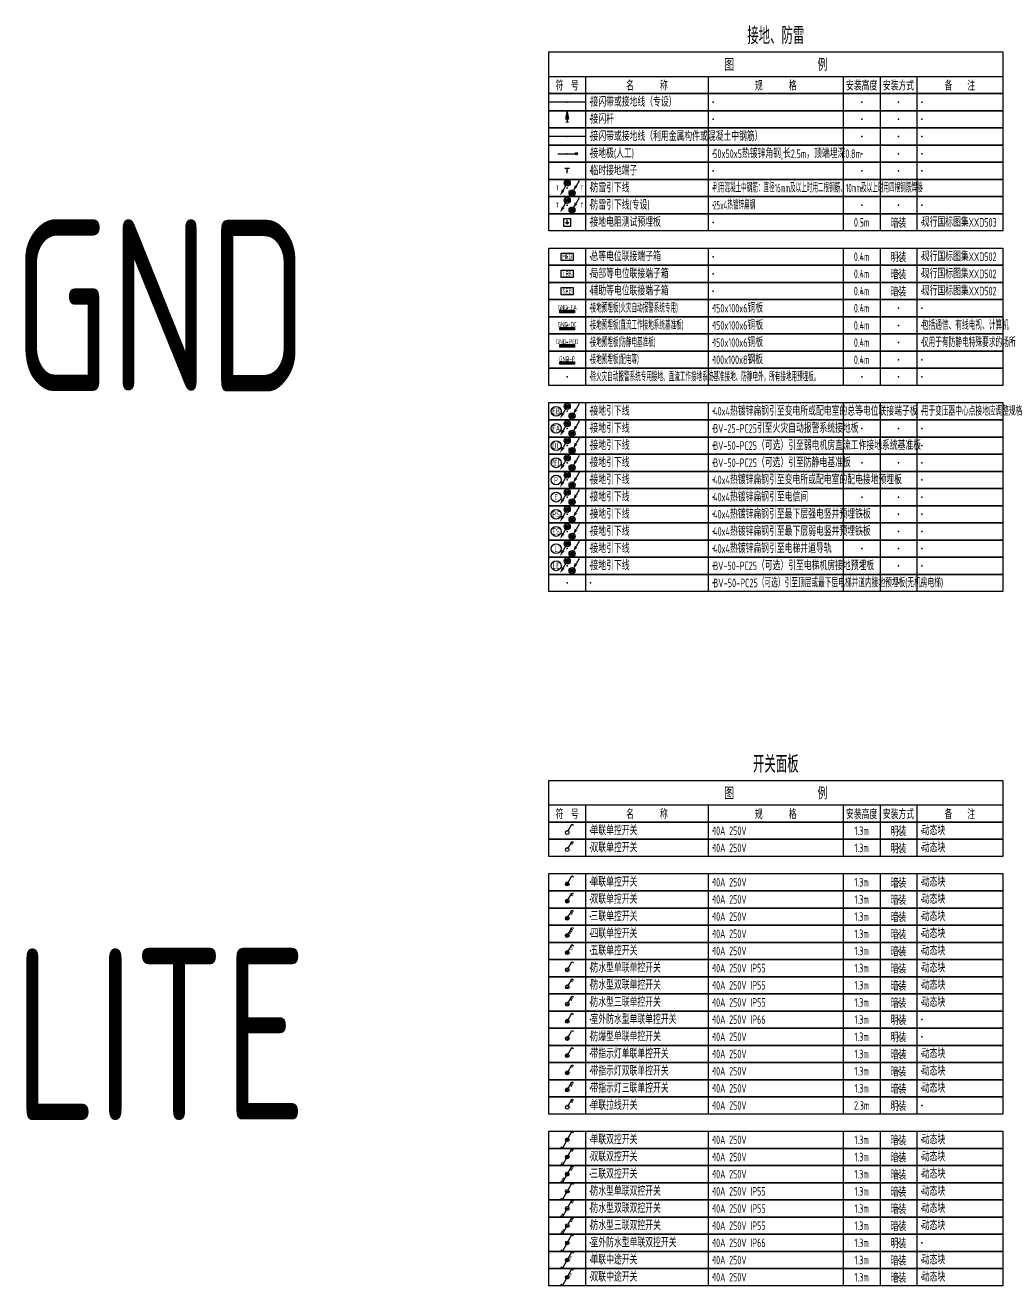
# Model space of a CAD drawing. Header units: millimetres. Extents: x -610917 to 349982, y -134386 to 210510.
# Drawn here: x -608452 to -568618, y -13886 to 37501 of the extents above; entities that cross this region are included whole.
import ezdxf
from ezdxf.enums import TextEntityAlignment as Align

# ---------------------------------------------------------------- set-up
doc = ezdxf.new("R2010")
doc.units = ezdxf.units.MM
doc.header["$LTSCALE"] = 500
doc.header["$MEASUREMENT"] = 0
doc.layers.get('0').update_dxf_attribs({"linetype": 'CONTINUOUS'})
for name, color, linetype in [('E-GRND-DEVC', 3, 'CONTINUOUS'), ('E-GRND-WIRE', 4, 'E-GND'), ('E-LITE-DEVC', 3, 'CONTINUOUS'), ('E-TABLE', 2, 'CONTINUOUS'), ('E-THUN-WIRE', 4, 'E-THU'), ('E-UNIV-DIAG', 2, 'CONTINUOUS'), ('E-UNIV-EL', 140, 'CONTINUOUS'), ('E-UNIV-NOTE', 6, 'CONTINUOUS')]:
    doc.layers.add(name, color=color, linetype=linetype)
doc.styles.get("Standard").update_dxf_attribs({"font": 'txt', "width": 0.7})
doc.styles.add('TH-STYLE3', font='tssdeng.shx', dxfattribs={"width": 0.7, "bigfont": 'tssdchn.shx'})
doc.linetypes.add('E-GND', pattern='A,1,["/",Standard,S=0.2,R=0,X=-0.53,Y=-0.1],-0.1,0,-0.1', length=1.2)
doc.linetypes.add('E-THU', pattern='A,1,["X",Standard,S=0.2,R=0,X=-0.53,Y=-0.1],-0.1,0,-0.1', length=1.2)

# ---------------------------------------------------------------- blocks, each defined once
blk = doc.blocks.new('E-BGND11')
blk.add_line((0, 0), (0, 2))
at = {"const_width": 0.5}
blk.add_lwpolyline([(1, 2), (-1, 2)], dxfattribs=at)
blk = doc.blocks.new('E-BKTS2')
for p, q in [((0, 0), (185, 0)), ((0, -7), (0, 0)), ((185, 0), (185, -7)), ((185, -7), (0, -7))]:
    blk.add_line(p, q)
at = {"linetype": 'Continuous'}
for p, q in [((15, 0), (15, -7)), ((65, 0), (65, -7)), ((120, 0), (120, -7)), ((135, 0), (135, -7)), ((150, 0), (150, -7))]:
    blk.add_line(p, q, dxfattribs=at)
for p in [(7.5, -3.5), (17, -3.5), (67, -3.5), (127.5, -3.5), (142.5, -3.5), (152, -3.5)]:
    blk.add_point(p, dxfattribs=at)
blk = doc.blocks.new('E-KTS2')
at = {"layer": 'E-TABLE', "linetype": 'Continuous'}
for p, q in [((15, 0), (15, -7)), ((65, 0), (65, -7)), ((120, 0), (120, -7)), ((135, 0), (135, -7)), ((150, 0), (150, -7))]:
    blk.add_line(p, q, dxfattribs=at)
at = {"layer": 'E-TABLE'}
blk.add_lwpolyline([(0, 0), (185, 0), (185, -7), (0, -7)], close=True, dxfattribs=at)
at = {"layer": 'E-TABLE', "linetype": 'Continuous'}
for p in [(7.5, -3.5), (17, -3.5), (67, -3.5), (127.5, -3.5), (142.5, -3.5), (152, -3.5)]:
    blk.add_point(p, dxfattribs=at)
blk = doc.blocks.new('E-BKTS1')
blk.add_line((0, -10), (185, -10))
at = {"linetype": 'Continuous'}
for p, q in [((15, -10), (15, -17)), ((65, -10), (65, -17)), ((120, -10), (120, -17)), ((135, -10), (135, -17)), ((150, -10), (150, -17))]:
    blk.add_line(p, q, dxfattribs=at)
blk.add_lwpolyline([(0, 0), (185, 0), (185, -17), (0, -17)], close=True)
at = {"layer": 'E-UNIV-NOTE', "style": 'TH-STYLE3', "width": 0.7}
for s, height, p in [('图                例', 5, (92.5, -5)), ('安装高度', 3.5, (127.5, -13.5)), ('安装方式', 3.5, (142.5, -13.5))]:
    blk.add_text(s, height=height, dxfattribs=at).set_placement(p, align=Align.MIDDLE)
at = {"layer": 'E-UNIV-NOTE', "linetype": 'Continuous', "style": 'TH-STYLE3', "width": 0.7}
for s, p in [('符  号', (7.5, -13.5)), ('名       称', (40, -13.5)), ('规       格', (92.5, -13.5)), ('备    注', (167.5, -13.5))]:
    blk.add_text(s, height=3.5, dxfattribs=at).set_placement(p, align=Align.MIDDLE)
blk = doc.blocks.new('E-BGND012')
blk.add_lwpolyline([(-2.5, -1.5), (-2.5, 1.5), (2.5, 1.5), (2.5, -1.5)], close=True)
at = {"layer": 'E-UNIV-EL', "style": 'TH-STYLE3', "width": 0.7}
blk.add_attdef('BOX', text='', height=2, dxfattribs=at).set_placement((0, 0), align=Align.MIDDLE)
blk = doc.blocks.new('E-BGND011')
blk.add_lwpolyline([(-2.5, -1.5), (-2.5, 1.5), (2.5, 1.5), (2.5, -1.5)], close=True)
at = {"layer": 'E-UNIV-EL', "style": 'TH-STYLE3', "width": 0.7}
blk.add_attdef('BOX', text='', height=2, dxfattribs=at).set_placement((0, 0), align=Align.MIDDLE)
blk = doc.blocks.new('E-BGND013')
blk.add_lwpolyline([(-2.5, -1.5), (-2.5, 1.5), (2.5, 1.5), (2.5, -1.5)], close=True)
at = {"layer": 'E-UNIV-EL', "style": 'TH-STYLE3', "width": 0.7}
blk.add_attdef('BOX', text='', height=2, dxfattribs=at).set_placement((0, 0), align=Align.MIDDLE)
blk = doc.blocks.new('E-BGND026')
blk.add_lwpolyline([(-3, 0), (-3, 1), (3, 1), (3, 0)], close=True)
blk.add_solid([(-3, 1), (-3, 0), (3, 1), (3, 0)])
at = {"layer": 'E-UNIV-EL', "style": 'TH-STYLE3', "width": 0.7}
blk.add_attdef('F', text='', height=2, dxfattribs=at).set_placement((0, 2.2), align=Align.MIDDLE)
blk = doc.blocks.new('E-ANNO10')
blk.add_circle((0, 0), 2)
at = {"style": 'TH-STYLE3', "width": 0.7}
blk.add_attdef('N', text='', height=2.5, dxfattribs=at).set_placement((0, 0), align=Align.MIDDLE)
blk = doc.blocks.new('E-BGND31')
blk.add_line((-0.38, -0.65), (-1.62, -2.81))
at = {"const_width": 0.75}
blk.add_lwpolyline([(-0.38, 0, 1), (0.38, 0, 1)], format="xyb", close=True, dxfattribs=at)
blk.add_lwpolyline([(-1.62, -2.81, 1.25, 0, 0), (-2.88, -4.98, 0, 0, 0)], format="xyseb")
for radius in [1.25, 0.75]:
    blk.add_circle((0, 0), radius)
blk = doc.blocks.new('E-BGND32')
blk.add_line((2.88, 4.98), (1.62, 2.81))
at = {"const_width": 0.75}
blk.add_lwpolyline([(-0.38, 0, 1), (0.37, 0, 1)], format="xyb", close=True, dxfattribs=at)
blk.add_lwpolyline([(1.62, 2.81, 1.25, 0, 0), (0.37, 0.65, 0, 0, 0)], format="xyseb")
for radius in [1.25, 0.75]:
    blk.add_circle((0, 0), radius)
blk = doc.blocks.new('E-BGND025')
blk.add_lwpolyline([(-3, 0), (-3, 1), (3, 1), (3, 0)], close=True)
blk.add_solid([(-3, 1), (-3, 0), (3, 1), (3, 0)])
at = {"layer": 'E-UNIV-EL', "style": 'TH-STYLE3', "width": 0.7}
blk.add_attdef('F', text='', height=2, dxfattribs=at).set_placement((0, 2.2), align=Align.MIDDLE)
blk = doc.blocks.new('E-BGND028')
blk.add_lwpolyline([(-3, 0), (-3, 1), (3, 1), (3, 0)], close=True)
blk.add_solid([(-3, 1), (-3, 0), (3, 1), (3, 0)])
at = {"layer": 'E-UNIV-EL', "style": 'TH-STYLE3', "width": 0.7}
blk.add_attdef('F', text='', height=2, dxfattribs=at).set_placement((0, 2.2), align=Align.MIDDLE)
blk = doc.blocks.new('E-BGND027')
blk.add_lwpolyline([(-3, 0), (-3, 1), (3, 1), (3, 0)], close=True)
blk.add_solid([(-3, 1), (-3, 0), (3, 1), (3, 0)])
at = {"layer": 'E-UNIV-EL', "style": 'TH-STYLE3', "width": 0.7}
blk.add_attdef('F', text='', height=2, dxfattribs=at).set_placement((0, 2.2), align=Align.MIDDLE)
blk = doc.blocks.new('E-BGND33')
blk.add_line((-0.38, -0.65), (-1.62, -2.81))
at = {"const_width": 0.75}
blk.add_lwpolyline([(-0.38, 0, 1), (0.38, 0, 1)], format="xyb", close=True, dxfattribs=at)
blk.add_lwpolyline([(-1.62, -2.81, 1.25, 0, 0), (-2.88, -4.98, 0, 0, 0)], format="xyseb")
for radius in [1.25, 0.75]:
    blk.add_circle((0, 0), radius)
at = {"layer": 'E-UNIV-EL', "style": 'TH-STYLE3', "width": 0.7}
blk.add_attdef('F', text='', height=2, dxfattribs=at).set_placement((-4, -2), align=Align.MIDDLE)
blk = doc.blocks.new('E-BGND34')
blk.add_line((2.88, 4.98), (1.63, 2.81))
at = {"const_width": 0.75}
blk.add_lwpolyline([(-0.38, 0, 1), (0.37, 0, 1)], format="xyb", close=True, dxfattribs=at)
blk.add_lwpolyline([(1.63, 2.81, 1.25, 0, 0), (0.37, 0.65, 0, 0, 0)], format="xyseb")
for radius in [1.25, 0.75]:
    blk.add_circle((0, 0), radius)
at = {"layer": 'E-UNIV-EL', "style": 'TH-STYLE3', "width": 0.7}
blk.add_attdef('F', text='', height=2, dxfattribs=at).set_placement((4, 2), align=Align.MIDDLE)
blk = doc.blocks.new('E-BGND41')
at = {"layer": 'E-GRND-DEVC'}
for p, q in [((-0.53, 1), (0, 4)), ((0.53, 1), (-0.53, 1)), ((-0.5, 0), (0.5, 0)), ((0, 4), (0.53, 1)), ((0, 1), (0, 0))]:
    blk.add_line(p, q, dxfattribs=at)
blk.add_solid([(-0.53, 1), (0.53, 1), (0, 4)], dxfattribs=at)
blk = doc.blocks.new('E-BGND51')
blk.add_lwpolyline([(1.5, 1.5), (-1.5, 1.5), (-1.5, -1.5), (1.5, -1.5)], close=True)
at = {"layer": 'E-UNIV-EL'}
for p, q in [((-0.75, 0), (0.75, 0)), ((0, 0), (0, 1)), ((-0.5, -0.25), (0.5, -0.25)), ((-0.25, -0.5), (0.25, -0.5))]:
    blk.add_line(p, q, dxfattribs=at)
blk = doc.blocks.new('E-BSW001-31')
for p, q in [((0, 0), (0, 1.5)), ((0.38, 1.4), (1.94, 4.11)), ((1.94, 4.11), (2.59, 3.73))]:
    blk.add_line(p, q)
at = {"const_width": 0.75}
blk.add_lwpolyline([(0, 0.38, 1), (0, 1.12)], format="xyb", dxfattribs=at)
blk.add_circle((0, 0.75), 0.75)
blk = doc.blocks.new('E-BSW001-41')
for p, q in [((0.75, 0.75), (-0.75, 0.75)), ((0, 0), (0, 1.5)), ((0.38, 1.4), (1.94, 4.11)), ((1.94, 4.11), (2.59, 3.73))]:
    blk.add_line(p, q)
blk.add_circle((0, 0.75), 0.75)
blk = doc.blocks.new('E-BSW002-41')
for p, q in [((-0.38, 0.1), (-1.94, -2.61)), ((0.75, 0.75), (-0.75, 0.75)), ((0, 0), (0, 1.5)), ((0.37, 1.4), (1.94, 4.11)), ((1.94, 4.11), (2.59, 3.73)), ((-1.94, -2.61), (-2.59, -2.23))]:
    blk.add_line(p, q)
blk.add_circle((0, 0.75), 0.75)
blk = doc.blocks.new('*U293')
for p, q in [((0.38, 1.4), (1.94, 4.11)), ((1.94, 4.11), (2.59, 3.73))]:
    blk.add_line(p, q)
blk.add_circle((0, 0.75), 0.75)
blk = doc.blocks.new('*U297')
for p, q in [((0.38, 1.4), (1.94, 4.11)), ((1.56, 3.46), (2.21, 3.08)), ((1.94, 4.11), (2.59, 3.73))]:
    blk.add_line(p, q)
blk.add_circle((0, 0.75), 0.75)
blk = doc.blocks.new('*U294')
for p, q in [((0.38, 1.4), (1.94, 4.11)), ((1.94, 4.11), (2.59, 3.73))]:
    blk.add_line(p, q)
at = {"const_width": 0.75}
blk.add_lwpolyline([(-0.38, 0.75, 1), (0.38, 0.75, 1)], format="xyb", close=True, dxfattribs=at)
blk.add_circle((0, 0.75), 0.75)
blk = doc.blocks.new('*U298')
for p, q in [((0.38, 1.4), (1.94, 4.11)), ((1.56, 3.46), (2.21, 3.08)), ((1.94, 4.11), (2.59, 3.73))]:
    blk.add_line(p, q)
at = {"const_width": 0.75}
blk.add_lwpolyline([(-0.38, 0.75, 1), (0.38, 0.75, 1)], format="xyb", close=True, dxfattribs=at)
blk.add_circle((0, 0.75), 0.75)
blk = doc.blocks.new('*U299')
for p, q in [((0.38, 1.4), (1.94, 4.11)), ((1.19, 2.81), (1.84, 2.43)), ((1.56, 3.46), (2.21, 3.08)), ((1.94, 4.11), (2.59, 3.73))]:
    blk.add_line(p, q)
at = {"const_width": 0.75}
blk.add_lwpolyline([(-0.38, 0.75, 1), (0.38, 0.75, 1)], format="xyb", close=True, dxfattribs=at)
blk.add_circle((0, 0.75), 0.75)
blk = doc.blocks.new('*U300')
for p, q in [((0.38, 1.4), (1.94, 4.11)), ((0.81, 2.16), (1.46, 1.78)), ((1.19, 2.81), (1.84, 2.43)), ((1.56, 3.46), (2.21, 3.08)), ((1.94, 4.11), (2.59, 3.73))]:
    blk.add_line(p, q)
at = {"const_width": 0.75}
blk.add_lwpolyline([(-0.38, 0.75, 1), (0.38, 0.75, 1)], format="xyb", close=True, dxfattribs=at)
blk.add_circle((0, 0.75), 0.75)
blk = doc.blocks.new('*U301')
for p, q in [((0.38, 1.4), (1.94, 4.11)), ((1.94, 4.11), (2.59, 3.73))]:
    blk.add_line(p, q)
at = {"const_width": 0.75}
blk.add_lwpolyline([(-0.38, 0.75, 1), (0.38, 0.75, 1)], format="xyb", close=True, dxfattribs=at)
blk.add_circle((0, 0.75), 0.75)
at = {"layer": 'E-UNIV-EL', "style": 'TH-STYLE3', "width": 0.7}
blk.add_text('5', height=2, rotation=330, dxfattribs=at).set_placement((1.94, 2.72), align=Align.MIDDLE)
blk = doc.blocks.new('*U296')
for p, q in [((-0.38, 0.1), (-1.94, -2.61)), ((0.38, 1.4), (1.94, 4.11)), ((1.94, 4.11), (2.59, 3.73)), ((-1.94, -2.61), (-2.59, -2.23))]:
    blk.add_line(p, q)
at = {"const_width": 0.75}
blk.add_lwpolyline([(-0.38, 0.75, 1), (0.38, 0.75, 1)], format="xyb", close=True, dxfattribs=at)
blk.add_circle((0, 0.75), 0.75)
blk = doc.blocks.new('*U302')
for p, q in [((-0.38, 0.1), (-1.94, -2.61)), ((0.38, 1.4), (1.94, 4.11)), ((1.56, 3.46), (2.21, 3.08)), ((1.94, 4.11), (2.59, 3.73)), ((-1.94, -2.61), (-2.59, -2.23)), ((-1.56, -1.96), (-2.21, -1.58))]:
    blk.add_line(p, q)
at = {"const_width": 0.75}
blk.add_lwpolyline([(-0.38, 0.75, 1), (0.38, 0.75, 1)], format="xyb", close=True, dxfattribs=at)
blk.add_circle((0, 0.75), 0.75)
blk = doc.blocks.new('*U292')
for p, q in [((-0.75, 0.75), (0.75, 0.75)), ((0.38, 1.4), (1.94, 4.11)), ((1.94, 4.11), (2.59, 3.73))]:
    blk.add_line(p, q)
blk.add_circle((0, 0.75), 0.75)
blk = doc.blocks.new('*U303')
for p, q in [((-0.75, 0.75), (0.75, 0.75)), ((0.38, 1.4), (1.94, 4.11)), ((1.56, 3.46), (2.21, 3.08)), ((1.94, 4.11), (2.59, 3.73))]:
    blk.add_line(p, q)
blk.add_circle((0, 0.75), 0.75)
blk = doc.blocks.new('*U304')
for p, q in [((-0.75, 0.75), (0.75, 0.75)), ((0.38, 1.4), (1.94, 4.11)), ((1.19, 2.81), (1.84, 2.43)), ((1.56, 3.46), (2.21, 3.08)), ((1.94, 4.11), (2.59, 3.73))]:
    blk.add_line(p, q)
blk.add_circle((0, 0.75), 0.75)
blk = doc.blocks.new('*U306')
for p, q in [((-0.37, 0.1), (-1.94, -2.61)), ((-0.75, 0.75), (0.75, 0.75)), ((0.38, 1.4), (1.94, 4.11)), ((1.94, 4.11), (2.59, 3.73)), ((-1.94, -2.61), (-2.59, -2.23))]:
    blk.add_line(p, q)
blk.add_circle((0, 0.75), 0.75)
blk = doc.blocks.new('*U307')
for p, q in [((-0.37, 0.1), (-1.94, -2.61)), ((-0.75, 0.75), (0.75, 0.75)), ((0.38, 1.4), (1.94, 4.11)), ((1.56, 3.46), (2.21, 3.08)), ((1.94, 4.11), (2.59, 3.73)), ((-1.94, -2.61), (-2.59, -2.23)), ((-1.56, -1.96), (-2.21, -1.58))]:
    blk.add_line(p, q)
blk.add_circle((0, 0.75), 0.75)
blk = doc.blocks.new('*U308')
for p, q in [((-0.37, 0.1), (-1.94, -2.61)), ((-0.75, 0.75), (0.75, 0.75)), ((0.38, 1.4), (1.94, 4.11)), ((1.19, 2.81), (1.84, 2.43)), ((1.56, 3.46), (2.21, 3.08)), ((1.94, 4.11), (2.59, 3.73)), ((-1.94, -2.61), (-2.59, -2.23)), ((-1.56, -1.96), (-2.21, -1.58)), ((-1.19, -1.31), (-1.84, -0.93))]:
    blk.add_line(p, q)
blk.add_circle((0, 0.75), 0.75)
blk = doc.blocks.new('*U309')
for p, q in [((-0.38, 0.1), (-1.94, -2.61)), ((0.38, 1.4), (1.94, 4.11)), ((1.19, 2.81), (1.84, 2.43)), ((1.56, 3.46), (2.21, 3.08)), ((1.94, 4.11), (2.59, 3.73)), ((-1.94, -2.61), (-2.59, -2.23)), ((-1.56, -1.96), (-2.21, -1.58)), ((-1.19, -1.31), (-1.84, -0.93))]:
    blk.add_line(p, q)
at = {"const_width": 0.75}
blk.add_lwpolyline([(-0.38, 0.75, 1), (0.38, 0.75, 1)], format="xyb", close=True, dxfattribs=at)
blk.add_circle((0, 0.75), 0.75)
blk = doc.blocks.new('*U318')
for p, q in [((-0.53, 0.22), (0.53, 1.28)), ((0.53, 0.22), (-0.53, 1.28)), ((0.38, 1.4), (1.94, 4.11)), ((1.56, 3.46), (2.21, 3.08)), ((1.94, 4.11), (2.59, 3.73))]:
    blk.add_line(p, q)
blk.add_circle((0, 0.75), 0.75)
blk = doc.blocks.new('*U319')
for p, q in [((-0.53, 0.22), (0.53, 1.28)), ((0.53, 0.22), (-0.53, 1.28)), ((0.38, 1.4), (1.94, 4.11)), ((1.94, 4.11), (2.59, 3.73))]:
    blk.add_line(p, q)
blk.add_circle((0, 0.75), 0.75)
blk = doc.blocks.new('*U320')
for p, q in [((-0.53, 0.22), (0.53, 1.28)), ((0.53, 0.22), (-0.53, 1.28)), ((0.38, 1.4), (1.94, 4.11)), ((1.19, 2.81), (1.84, 2.43)), ((1.56, 3.46), (2.21, 3.08)), ((1.94, 4.11), (2.59, 3.73))]:
    blk.add_line(p, q)
blk.add_circle((0, 0.75), 0.75)
blk = doc.blocks.new('E-BSW001-61')
for p, q in [((0.38, 1.4), (1.94, 4.11)), ((1.94, 4.11), (2.59, 3.73))]:
    blk.add_line(p, q)
blk.add_circle((0, 0.75), 0.75)
at = {"layer": 'E-UNIV-EL'}
blk.add_line((1.94, 4.11), (1.94, 2.61), dxfattribs=at)
blk.add_lwpolyline([(1.94, 2.61, 0, 0.25, 0), (1.94, 3.36, 0.5, 0.5, 0)], format="xyseb", dxfattribs=at)
blk = doc.blocks.new('E-BSW003-10')
for p, q in [((-0.38, 0.1), (-1.94, -2.61)), ((0.38, 1.4), (1.94, 4.11)), ((1.94, 4.11), (2.59, 3.73)), ((-1.94, -2.61), (-2.59, -2.23))]:
    blk.add_line(p, q)
at = {"const_width": 0.75}
blk.add_lwpolyline([(-0.38, 0.75, 1), (0.38, 0.75, 1)], format="xyb", close=True, dxfattribs=at)
blk.add_circle((0, 0.75), 0.75)
at = {"layer": 'E-UNIV-EL', "style": 'TH-STYLE3', "width": 0.5}
blk.add_attdef('F', text='', height=2, rotation=330, dxfattribs=at).set_placement((1.39, 1.97), align=Align.MIDDLE)

msp = doc.modelspace()

# ---------------------------------------------------------------- linework, layer by layer
at = {"layer": 'E-GRND-DEVC'}
msp.add_circle((-585993, 32264), 50, dxfattribs=at)
at = {"layer": 'E-GRND-WIRE'}
msp.add_line((-585618, 32964), (-587118, 32964), dxfattribs=at)
at = {"layer": 'E-THUN-WIRE'}
for p, q in [((-585618, 34364), (-587118, 34364)), ((-586743, 32264), (-585993, 32264))]:
    msp.add_line(p, q, dxfattribs=at)

# ---------------------------------------------------------------- block references
at = {"xscale": 100, "yscale": 100, "zscale": 100}
msp.add_blockref('E-KTS2', (-587118, 32614), dxfattribs=at)
at = {"layer": 'E-GRND-DEVC', "xscale": 100, "yscale": 100, "zscale": 100}
for name, p in [('E-BGND41', (-586368, 33564)), ('E-BGND11', (-586368, 31464)), ('E-BGND51', (-586368, 29464)), ('E-BGND31', (-586368, 21964)), ('E-BGND32', (-586168, 21564)), ('E-BGND31', (-586368, 21264)), ('E-BGND32', (-586168, 20864)), ('E-BGND31', (-586368, 20564)), ('E-BGND32', (-586168, 20164)), ('E-BGND31', (-586368, 19864)), ('E-BGND32', (-586168, 19464)), ('E-BGND31', (-586368, 19164)), ('E-BGND32', (-586168, 18764)), ('E-BGND31', (-586368, 18464)), ('E-BGND32', (-586168, 18064)), ('E-BGND31', (-586368, 17764)), ('E-BGND32', (-586168, 17364)), ('E-BGND31', (-586368, 17064)), ('E-BGND32', (-586168, 16664)), ('E-BGND31', (-586368, 16364)), ('E-BGND32', (-586168, 15964)), ('E-BGND31', (-586368, 15664)), ('E-BGND32', (-586168, 15264))]:
    msp.add_blockref(name, p, dxfattribs=at)
for name, p, values in [('E-BGND33', (-586368, 31064), {'F': 'T'}), ('E-BGND34', (-586168, 30664), {'F': 'T'}), ('E-BGND33', (-586368, 30364), {'F': 'T'}), ('E-BGND34', (-586168, 29964), {'F': 'T'}), ('E-BGND011', (-586368, 28064), {'BOX': 'MEB'}), ('E-BGND012', (-586368, 27364), {'BOX': 'LEB'}), ('E-BGND013', (-586368, 26664), {'BOX': 'SEB'}), ('E-BGND026', (-586368, 25779), {'F': 'GND-FA'}), ('E-BGND028', (-586368, 25079), {'F': 'GND-DC'}), ('E-BGND027', (-586368, 24379), {'F': 'GND-PED'}), ('E-BGND025', (-586368, 23679), {'F': 'GND-P'}), ('E-ANNO10', (-586818, 21764), {'N': 'EB'}), ('E-ANNO10', (-586818, 21064), {'N': 'FA'}), ('E-ANNO10', (-586818, 20364), {'N': 'DC'}), ('E-ANNO10', (-586818, 19664), {'N': 'PED'}), ('E-ANNO10', (-586818, 18964), {'N': 'P'}), ('E-ANNO10', (-586818, 18264), {'N': 'E'}), ('E-ANNO10', (-586818, 17564), {'N': 'PS'}), ('E-ANNO10', (-586818, 16864), {'N': 'ES'}), ('E-ANNO10', (-586818, 16164), {'N': 'L'}), ('E-ANNO10', (-586818, 15464), {'N': 'LE'})]:
    msp.add_blockref(name, p, dxfattribs=at).add_auto_attribs(values)
at = {"layer": 'E-LITE-DEVC', "xscale": 100, "yscale": 100, "zscale": 100}
for name, p in [('*U293', (-586368, 4514)), ('*U297', (-586368, 3814)), ('*U294', (-586368, 2414)), ('*U298', (-586368, 1714)), ('*U299', (-586368, 1014)), ('*U300', (-586368, 314)), ('*U301', (-586368, -386)), ('*U292', (-586368, -1086)), ('*U303', (-586368, -1786)), ('*U304', (-586368, -2486)), ('E-BSW001-41', (-586368, -3186)), ('E-BSW001-31', (-586368, -3886)), ('*U319', (-586368, -4586)), ('*U318', (-586368, -5286)), ('*U320', (-586368, -5986)), ('E-BSW001-61', (-586368, -6686)), ('*U296', (-586368, -8011)), ('*U302', (-586368, -8711)), ('*U309', (-586368, -9411)), ('*U306', (-586368, -10111)), ('*U307', (-586368, -10811)), ('*U308', (-586368, -11511)), ('E-BSW002-41', (-586368, -12211))]:
    msp.add_blockref(name, p, dxfattribs=at)
for p in [(-586368, -12911), (-586368, -13611)]:
    msp.add_blockref('E-BSW003-10', p, dxfattribs=at).add_auto_attribs({'F': 'm'})
at = {"layer": 'E-TABLE', "xscale": 100, "yscale": 100, "zscale": 100}
for name, p in [('E-BKTS1', (-587118, 36414)), ('E-BKTS2', (-587118, 34714)), ('E-BKTS2', (-587118, 34014)), ('E-BKTS2', (-587118, 33314)), ('E-BKTS2', (-587118, 31914)), ('E-BKTS2', (-587118, 31214)), ('E-BKTS2', (-587118, 30514)), ('E-BKTS2', (-587118, 29814)), ('E-BKTS2', (-587118, 28414)), ('E-BKTS2', (-587118, 27714)), ('E-BKTS2', (-587118, 27014))]:
    msp.add_blockref(name, p, dxfattribs=at)
at = {"layer": 'E-UNIV-DIAG', "xscale": 100, "yscale": 100, "zscale": 100}
for name, p in [('E-BKTS2', (-587118, 26314)), ('E-BKTS2', (-587118, 25614)), ('E-BKTS2', (-587118, 24914)), ('E-BKTS2', (-587118, 24214)), ('E-BKTS2', (-587118, 23514)), ('E-BKTS2', (-587118, 22114)), ('E-BKTS2', (-587118, 21414)), ('E-BKTS2', (-587118, 20714)), ('E-BKTS2', (-587118, 20014)), ('E-BKTS2', (-587118, 19314)), ('E-BKTS2', (-587118, 18614)), ('E-KTS2', (-587118, 18614)), ('E-BKTS2', (-587118, 17914)), ('E-BKTS2', (-587118, 17214)), ('E-BKTS2', (-587118, 16514)), ('E-BKTS2', (-587118, 15814)), ('E-BKTS2', (-587118, 15114)), ('E-BKTS1', (-587118, 6714)), ('E-BKTS2', (-587118, 5014)), ('E-BKTS2', (-587118, 4314)), ('E-BKTS2', (-587118, 2914)), ('E-BKTS2', (-587118, 2214)), ('E-BKTS2', (-587118, 1514)), ('E-BKTS2', (-587118, 814)), ('E-BKTS2', (-587118, 114)), ('E-BKTS2', (-587118, -586)), ('E-BKTS2', (-587118, -1286)), ('E-BKTS2', (-587118, -1986)), ('E-BKTS2', (-587118, -2686)), ('E-BKTS2', (-587118, -3386)), ('E-BKTS2', (-587118, -4086)), ('E-BKTS2', (-587118, -4786)), ('E-BKTS2', (-587118, -5486)), ('E-BKTS2', (-587118, -6186)), ('E-BKTS2', (-587118, -7586)), ('E-BKTS2', (-587118, -8286)), ('E-BKTS2', (-587118, -8986)), ('E-BKTS2', (-587118, -9686)), ('E-BKTS2', (-587118, -10386)), ('E-BKTS2', (-587118, -11086)), ('E-BKTS2', (-587118, -11786)), ('E-BKTS2', (-587118, -12486)), ('E-BKTS2', (-587118, -13186))]:
    msp.add_blockref(name, p, dxfattribs=at)

# ---------------------------------------------------------------- texts
at = {"layer": 'E-UNIV-NOTE', "style": 'TH-STYLE3', "width": 0.7}
for s, height, p in [('接地、防雷', 700, (-577868, 37114)), ('GND', 7000, (-602948, 26081)), ('0.5m', 350, (-574368, 29464)), ('暗装', 350, (-572868, 29464)), ('0.4m', 350, (-574368, 28064)), ('明装', 350, (-572868, 28064)), ('0.4m', 350, (-574368, 27364)), ('暗装', 350, (-572868, 27364)), ('0.4m', 350, (-574368, 26664)), ('暗装', 350, (-572868, 26664)), ('0.4m', 350, (-574368, 25964)), ('0.4m', 350, (-574368, 25264)), ('0.4m', 350, (-574368, 24564)), ('0.4m', 350, (-574368, 23864)), ('开关面板', 700, (-577868, 7414)), ('1.3m', 350, (-574368, 4664)), ('明装', 350, (-572868, 4664)), ('1.3m', 350, (-574368, 3964)), ('明装', 350, (-572868, 3964)), ('1.3m', 350, (-574368, 2564)), ('暗装', 350, (-572868, 2564)), ('暗装', 350, (-572868, 1864)), ('1.3m', 350, (-574368, 1864)), ('1.3m', 350, (-574368, 1164)), ('暗装', 350, (-572868, 1164)), ('1.3m', 350, (-574368, 464)), ('暗装', 350, (-572868, 464)), ('LITE', 7000, (-602948, -3619)), ('1.3m', 350, (-574368, -236)), ('暗装', 350, (-572868, -236)), ('1.3m', 350, (-574368, -936)), ('暗装', 350, (-572868, -936)), ('1.3m', 350, (-574368, -1636)), ('暗装', 350, (-572868, -1636)), ('1.3m', 350, (-574368, -2336)), ('暗装', 350, (-572868, -2336)), ('1.3m', 350, (-574368, -3036)), ('明装', 350, (-572868, -3036)), ('1.3m', 350, (-574368, -3736)), ('明装', 350, (-572868, -3736)), ('1.3m', 350, (-574368, -4436)), ('暗装', 350, (-572868, -4436)), ('1.3m', 350, (-574368, -5136)), ('暗装', 350, (-572868, -5136)), ('暗装', 350, (-572868, -5836)), ('1.3m', 350, (-574368, -5836)), ('2.3m', 350, (-574368, -6536)), ('明装', 350, (-572868, -6536)), ('1.3m', 350, (-574368, -7936)), ('暗装', 350, (-572868, -7936)), ('1.3m', 350, (-574368, -8636)), ('暗装', 350, (-572868, -8636)), ('1.3m', 350, (-574368, -9336)), ('暗装', 350, (-572868, -9336)), ('1.3m', 350, (-574368, -10036)), ('暗装', 350, (-572868, -10036)), ('1.3m', 350, (-574368, -10736)), ('暗装', 350, (-572868, -10736)), ('1.3m', 350, (-574368, -11436)), ('暗装', 350, (-572868, -11436)), ('1.3m', 350, (-574368, -12136)), ('明装', 350, (-572868, -12136)), ('1.3m', 350, (-574368, -12836)), ('暗装', 350, (-572868, -12836)), ('暗装', 350, (-572868, -13536)), ('1.3m', 350, (-574368, -13536))]:
    msp.add_text(s, height=height, dxfattribs=at).set_placement(p, align=Align.MIDDLE)
at = {"layer": 'E-UNIV-NOTE', "style": 'TH-STYLE3'}
for s, width, p in [('接闪带或接地线（专设）', 0.7, (-585418, 34364)), ('接闪杆', 0.7, (-585418, 33664)), ('接闪带或接地线（利用金属构件或混凝土中钢筋）', 0.7, (-585418, 32964)), ('接地极(人工)', 0.7, (-585418, 32264)), ('50x50x5热镀锌角钢,长2.5m，顶端埋深0.8m', 0.7, (-580418, 32264)), ('临时接地端子', 0.7, (-585418, 31564)), ('防雷引下线', 0.7, (-585418, 30864)), ('利用混凝土中钢筋：直径16mm及以上时用二根钢筋、10mm及以上时用四根钢筋焊接', 0.5, (-580418, 30864)), ('防雷引下线(专设)', 0.7, (-585418, 30164)), ('25x4热镀锌扁钢', 0.5, (-580418, 30164)), ('接地电阻测试预埋板', 0.7, (-585418, 29464)), ('现行国标图集XXD503', 0.7, (-571918, 29464)), ('总等电位联接端子箱', 0.7, (-585418, 28064)), ('现行国标图集XXD502', 0.7, (-571918, 28064)), ('局部等电位联接端子箱', 0.7, (-585418, 27364)), ('现行国标图集XXD502', 0.7, (-571918, 27364)), ('辅助等电位联接端子箱', 0.7, (-585418, 26664)), ('现行国标图集XXD502', 0.7, (-571918, 26664)), ('接地预埋板(火灾自动报警系统专用)', 0.5, (-585418, 25964)), ('150x100x6铜板', 0.7, (-580418, 25964)), ('接地预埋板(直流工作接地系统基准板)', 0.5, (-585418, 25264)), ('150x100x6铜板', 0.7, (-580418, 25264)), ('接地预埋板(防静电基准板)', 0.5, (-585418, 24564)), ('150x100x6铜板', 0.7, (-580418, 24564)), ('接地预埋板(配电等)', 0.5, (-585418, 23864)), ('100x100x8钢板', 0.7, (-580418, 23864)), ('除火灾自动报警系统专用接地、直流工作接地系统基准接地、防静电外，所有接地用预埋板。', 0.5, (-585418, 23164)), ('接地引下线', 0.7, (-585418, 21764)), ('40x4热镀锌扁钢引至变电所或配电室的总等电位联接端子板', 0.7, (-580418, 21764)), ('接地引下线', 0.7, (-585418, 21064)), ('BV-25-PC25引至火灾自动报警系统接地板', 0.7, (-580418, 21064)), ('接地引下线', 0.7, (-585418, 20364)), ('BV-50-PC25（可选）引至弱电机房直流工作接地系统基准板', 0.7, (-580418, 20364)), ('接地引下线', 0.7, (-585418, 19664)), ('BV-50-PC25（可选）引至防静电基准板', 0.7, (-580418, 19664)), ('接地引下线', 0.7, (-585418, 18964)), ('40x4热镀锌扁钢引至变电所或配电室的配电接地预埋板', 0.7, (-580418, 18964)), ('接地引下线', 0.7, (-585418, 18264)), ('40x4热镀锌扁钢引至电信间', 0.7, (-580418, 18264)), ('接地引下线', 0.7, (-585418, 17564)), ('40x4热镀锌扁钢引至最下层强电竖井预埋铁板', 0.7, (-580418, 17564)), ('接地引下线', 0.7, (-585418, 16864)), ('40x4热镀锌扁钢引至最下层弱电竖井预埋铁板', 0.7, (-580418, 16864)), ('接地引下线', 0.7, (-585418, 16164)), ('40x4热镀锌扁钢引至电梯井道导轨', 0.7, (-580418, 16164)), ('接地引下线', 0.7, (-585418, 15464)), ('BV-50-PC25（可选）引至电梯机房接地预埋板', 0.7, (-580418, 15464)), ('BV-50-PC25（可选）引至顶层或最下层电梯井道内接地预埋板(无机房电梯)', 0.6, (-580418, 14764)), ('单联单控开关', 0.7, (-585418, 4664)), ('10A 250V', 0.7, (-580418, 4664)), ('双联单控开关', 0.7, (-585418, 3964)), ('10A 250V', 0.7, (-580418, 3964)), ('单联单控开关', 0.7, (-585418, 2564)), ('10A 250V', 0.7, (-580418, 2564)), ('双联单控开关', 0.7, (-585418, 1864)), ('10A 250V', 0.7, (-580418, 1864)), ('三联单控开关', 0.7, (-585418, 1164)), ('10A 250V', 0.7, (-580418, 1164)), ('四联单控开关', 0.7, (-585418, 464)), ('10A 250V', 0.7, (-580418, 464)), ('五联单控开关', 0.7, (-585418, -236)), ('10A 250V', 0.7, (-580418, -236)), ('防水型单联单控开关', 0.7, (-585418, -936)), ('10A 250V IP55', 0.7, (-580418, -936)), ('防水型双联单控开关', 0.7, (-585418, -1636)), ('10A 250V IP55', 0.7, (-580418, -1636)), ('防水型三联单控开关', 0.7, (-585418, -2336)), ('10A 250V IP55', 0.7, (-580418, -2336)), ('室外防水型单联单控开关', 0.7, (-585418, -3036)), ('10A 250V IP66', 0.7, (-580418, -3036)), ('防爆型单联单控开关', 0.7, (-585418, -3736)), ('10A 250V', 0.7, (-580418, -3736)), ('带指示灯单联单控开关', 0.7, (-585418, -4436)), ('10A 250V', 0.7, (-580418, -4436)), ('带指示灯双联单控开关', 0.7, (-585418, -5136)), ('10A 250V', 0.7, (-580418, -5136)), ('带指示灯三联单控开关', 0.7, (-585418, -5836)), ('10A 250V', 0.7, (-580418, -5836)), ('单联拉线开关', 0.7, (-585418, -6536)), ('10A 250V', 0.7, (-580418, -6536)), ('单联双控开关', 0.7, (-585418, -7936)), ('10A 250V', 0.7, (-580418, -7936)), ('双联双控开关', 0.7, (-585418, -8636)), ('10A 250V', 0.7, (-580418, -8636)), ('三联双控开关', 0.7, (-585418, -9336)), ('10A 250V', 0.7, (-580418, -9336)), ('防水型单联双控开关', 0.7, (-585418, -10036)), ('10A 250V IP55', 0.7, (-580418, -10036)), ('防水型双联双控开关', 0.7, (-585418, -10736)), ('10A 250V IP55', 0.7, (-580418, -10736)), ('防水型三联双控开关', 0.7, (-585418, -11436)), ('10A 250V IP55', 0.7, (-580418, -11436)), ('室外防水型单联双控开关', 0.7, (-585418, -12136)), ('10A 250V IP66', 0.7, (-580418, -12136)), ('单联中途开关', 0.7, (-585418, -12836)), ('10A 250V', 0.7, (-580418, -12836)), ('双联中途开关', 0.7, (-585418, -13536)), ('10A 250V', 0.7, (-580418, -13536))]:
    msp.add_text(s, height=350, dxfattribs=dict(at, width=width)).set_placement(p, align=Align.MIDDLE_LEFT)
at = {"layer": 'E-UNIV-NOTE', "color": 1, "style": 'TH-STYLE3'}
for s, width, p in [('包括通信、有线电视、计算机房机房', 0.6, (-571918, 25264)), ('仅用于有防静电特殊要求的场所', 0.6, (-571918, 24564)), ('用于变压器中心点接地应调整规格', 0.6, (-571918, 21764)), ('动态块', 0.7, (-571918, 4664)), ('动态块', 0.7, (-571918, 3964)), ('动态块', 0.7, (-571918, 2564)), ('动态块', 0.7, (-571918, 1864)), ('动态块', 0.7, (-571918, 1164)), ('动态块', 0.7, (-571918, 464)), ('动态块', 0.7, (-571918, -236)), ('动态块', 0.7, (-571918, -936)), ('动态块', 0.7, (-571918, -1636)), ('动态块', 0.7, (-571918, -2336)), ('动态块', 0.7, (-571918, -4436)), ('动态块', 0.7, (-571918, -5136)), ('动态块', 0.7, (-571918, -5836)), ('动态块', 0.7, (-571918, -7936)), ('动态块', 0.7, (-571918, -8636)), ('动态块', 0.7, (-571918, -9336)), ('动态块', 0.7, (-571918, -10036)), ('动态块', 0.7, (-571918, -10736)), ('动态块', 0.7, (-571918, -11436)), ('动态块', 0.7, (-571918, -12836)), ('动态块', 0.7, (-571918, -13536))]:
    msp.add_text(s, height=350, dxfattribs=dict(at, width=width)).set_placement(p, align=Align.MIDDLE_LEFT)

doc.saveas('drawing.dxf')
